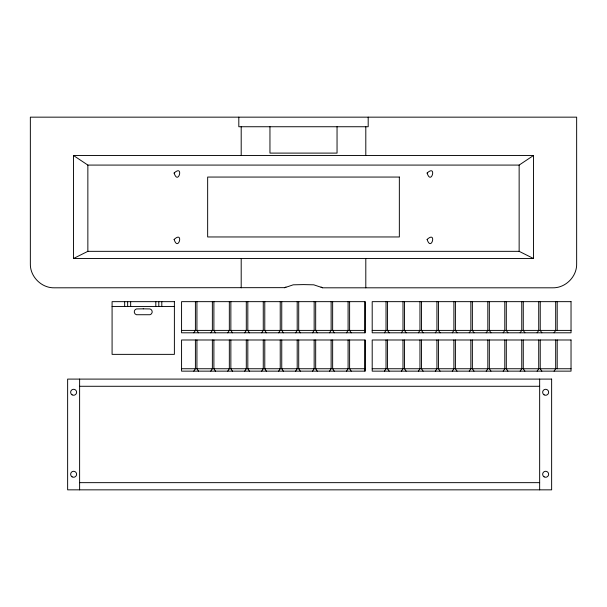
<?xml version="1.0" encoding="UTF-8"?>
<svg xmlns="http://www.w3.org/2000/svg" width="607" height="607" viewBox="0 0 607 607"><rect width="100%" height="100%" fill="white"/><g stroke="black" fill="none" stroke-linecap="round" stroke-linejoin="round"><path stroke-width="0.91" d="M365.012 332.803L365.057 301.656L181.569 301.656L181.569 332.803L365.012 332.803L365.012 301.656M365.012 371.143L365.057 339.988L181.569 339.988L181.569 371.143L365.012 371.143L365.012 339.988M193.792 332.803L195.408 330.405L195.408 301.656M210.758 332.803L212.367 330.405L212.367 301.656M193.792 371.143L195.408 368.745L195.408 339.988M227.724 332.803L229.332 330.405L229.332 301.656M210.758 371.143L212.367 368.745L212.367 339.988M244.689 332.803L246.298 330.405L246.298 301.656M227.724 371.143L229.332 368.745L229.332 339.988M261.655 332.803L263.263 330.405L263.263 301.656M244.689 371.143L246.298 368.745L246.298 339.988M278.621 332.803L280.229 330.405L280.229 301.656M261.655 371.143L263.263 368.745L263.263 339.988M295.586 332.803L297.195 330.405L297.195 301.656M278.621 371.143L280.229 368.745L280.229 339.988M312.552 332.803L314.16 330.405L314.16 301.656M295.586 371.143L297.195 368.745L297.195 339.988M329.51 332.803L331.126 330.405L331.126 301.656M312.552 371.143L314.16 368.745L314.16 339.988M346.476 332.803L348.092 330.405L348.092 301.656M329.51 371.143L331.126 368.745L331.126 339.988M346.476 371.143L348.092 368.745L348.092 339.988M384.421 332.803L386.029 330.405L386.029 301.656M401.386 332.803L402.995 330.405L402.995 301.656M384.421 371.143L386.029 368.745L386.029 339.988M418.352 332.803L419.961 330.405L419.961 301.656M401.386 371.143L402.995 368.745L402.995 339.988M435.318 332.803L436.926 330.405L436.926 301.656M418.352 371.143L419.961 368.745L419.961 339.988M452.276 332.803L453.892 330.405L453.892 301.656M435.318 371.143L436.926 368.745L436.926 339.988M469.241 332.803L470.857 330.405L470.857 301.656M452.276 371.143L453.892 368.745L453.892 339.988M486.207 332.803L487.823 330.405L487.823 301.656M469.241 371.143L470.857 368.745L470.857 339.988M503.173 332.803L504.789 330.405L504.789 301.656M486.207 371.143L487.823 368.745L487.823 339.988M520.138 332.803L521.754 330.405L521.754 301.656M503.173 371.143L504.789 368.745L504.789 339.988M537.104 332.803L538.72 330.405L538.72 301.656M520.138 371.143L521.754 368.745L521.754 339.988M554.07 332.803L555.686 330.405L555.686 301.656M537.104 371.143L538.72 368.745L538.72 339.988M554.07 371.143L555.686 368.745L555.686 339.988M284.675 287.65L54.311 287.809C41.504 288.128 30.031 276.655 30.35 263.848L30.35 117.159L576.65 117.159L576.65 263.848C576.969 276.655 565.496 288.128 552.689 287.809L322.666 287.809L313.789 284.82L303.5 284.6L293.211 284.82L284.539 287.756M73.477 155.491L87.856 165.081L519.144 165.081L533.523 155.491L533.523 258.521L73.477 258.521L73.477 155.491L533.523 155.491M285.935 287.043L284.736 287.604M73.477 258.521L87.856 251.336L519.144 251.336L533.523 258.521M112.083 306.444L174.384 306.444M181.569 330.405L365.057 330.405M372.197 330.405L571.035 330.405M181.569 368.745L365.057 368.745M372.197 368.745L571.035 368.745M79.616 386.28L539.653 386.28M79.616 482.656L539.653 482.656M321.065 287.043L322.461 287.756M541.854 332.803L540.238 330.405L540.238 301.656M524.888 332.803L523.272 330.405L523.272 301.656M541.854 371.143L540.238 368.745L540.238 339.988M507.922 332.803L506.306 330.405L506.306 301.656M524.888 371.143L523.272 368.745L523.272 339.988M490.957 332.803L489.341 330.405L489.341 301.656M507.922 371.143L506.306 368.745L506.306 339.988M473.991 332.803L472.375 330.405L472.375 301.656M490.957 371.143L489.341 368.745L489.341 339.988M457.025 332.803L455.409 330.405L455.409 301.656M473.991 371.143L472.375 368.745L472.375 339.988M440.06 332.803L438.444 330.405L438.444 301.656M457.025 371.143L455.409 368.745L455.409 339.988M423.094 332.803L421.478 330.405L421.478 301.656M440.06 371.143L438.444 368.745L438.444 339.988M406.129 332.803L404.512 330.405L404.512 301.656M423.094 371.143L421.478 368.745L421.478 339.988M389.163 332.803L387.547 330.405L387.547 301.656M406.129 371.143L404.512 368.745L404.512 339.988M389.163 371.143L387.547 368.745L387.547 339.988M351.225 332.803L349.609 330.405L349.609 301.656M334.26 332.803L332.644 330.405L332.644 301.656M351.225 371.143L349.609 368.745L349.609 339.988M317.294 332.803L315.678 330.405L315.678 301.656M334.26 371.143L332.644 368.745L332.644 339.988M300.328 332.803L298.712 330.405L298.712 301.656M317.294 371.143L315.678 368.745L315.678 339.988M283.363 332.803L281.747 330.405L281.747 301.656M300.328 371.143L298.712 368.745L298.712 339.988M266.397 332.803L264.781 330.405L264.781 301.656M283.363 371.143L281.747 368.745L281.747 339.988M249.431 332.803L247.823 330.405L247.823 301.656M266.397 371.143L264.781 368.745L264.781 339.988M232.466 332.803L230.857 330.405L230.857 301.656M249.431 371.143L247.823 368.745L247.823 339.988M215.5 332.803L213.892 330.405L213.892 301.656M232.466 371.143L230.857 368.745L230.857 339.988M198.535 332.803L196.926 330.405L196.926 301.656M215.5 371.143L213.892 368.745L213.892 339.988M198.535 371.143L196.926 368.745L196.926 339.988M557.203 301.656L557.203 330.405M557.203 339.988L557.203 368.745M539.653 379.094L539.653 489.841M519.144 165.081L519.144 251.336M368.191 117.159L368.191 126.742L238.809 126.742L238.809 117.159M365.801 126.742L365.801 155.491M365.801 258.521L365.801 287.809M337.044 126.742L337.044 153.101L269.956 153.101L269.956 126.742M241.199 126.742L241.199 155.491M241.199 258.521L241.199 287.809M161.803 301.656L161.803 306.444M158.806 301.656L158.806 306.444M155.817 301.656L155.817 306.444M130.657 301.656L130.657 306.444M127.66 301.656L127.66 306.444M124.663 301.656L124.663 306.444M87.856 165.081L87.856 251.336M79.616 379.094L79.616 489.841M174.11 173.033C178.276 186.023 184.209 163.875 174.11 173.033M174.11 239.431C178.276 252.413 184.209 230.273 174.11 239.431M427.108 173.033C431.281 186.023 437.215 163.875 427.108 173.033M427.108 239.431C431.281 252.413 437.215 230.273 427.108 239.431M143.237 308.842L136.469 308.94A2.997 2.997 0 0 0 136.469 314.73L149.997 314.73A2.997 2.997 0 0 0 149.997 308.94L143.237 308.842M399.345 177.062L207.655 177.062L207.655 236.958L399.345 236.958L399.345 177.062M174.384 301.656L112.083 301.656L112.083 354.367L174.384 354.367L174.384 301.656M571.035 301.656L372.197 301.656L372.197 332.803L571.035 332.803L571.035 301.656M571.035 339.988L372.197 339.988L372.197 371.143L571.035 371.143L571.035 339.988M551.634 379.094L67.635 379.094L67.635 489.841L551.634 489.841L551.634 379.094M544.145 394.861A2.997 2.997 0 0 0 548.645 392.274A2.997 2.997 0 0 0 544.145 389.679A2.997 2.997 0 0 0 544.145 394.861M544.145 476.859A2.997 2.997 0 0 0 548.645 474.272A2.997 2.997 0 0 0 544.145 471.677A2.997 2.997 0 0 0 544.145 476.859M72.127 394.861A2.997 2.997 0 0 0 76.619 392.274A2.997 2.997 0 0 0 72.127 389.679A2.997 2.997 0 0 0 72.127 394.861M72.127 476.859A2.997 2.997 0 0 0 76.619 474.272A2.997 2.997 0 0 0 72.127 471.677A2.997 2.997 0 0 0 72.127 476.859"/></g></svg>
